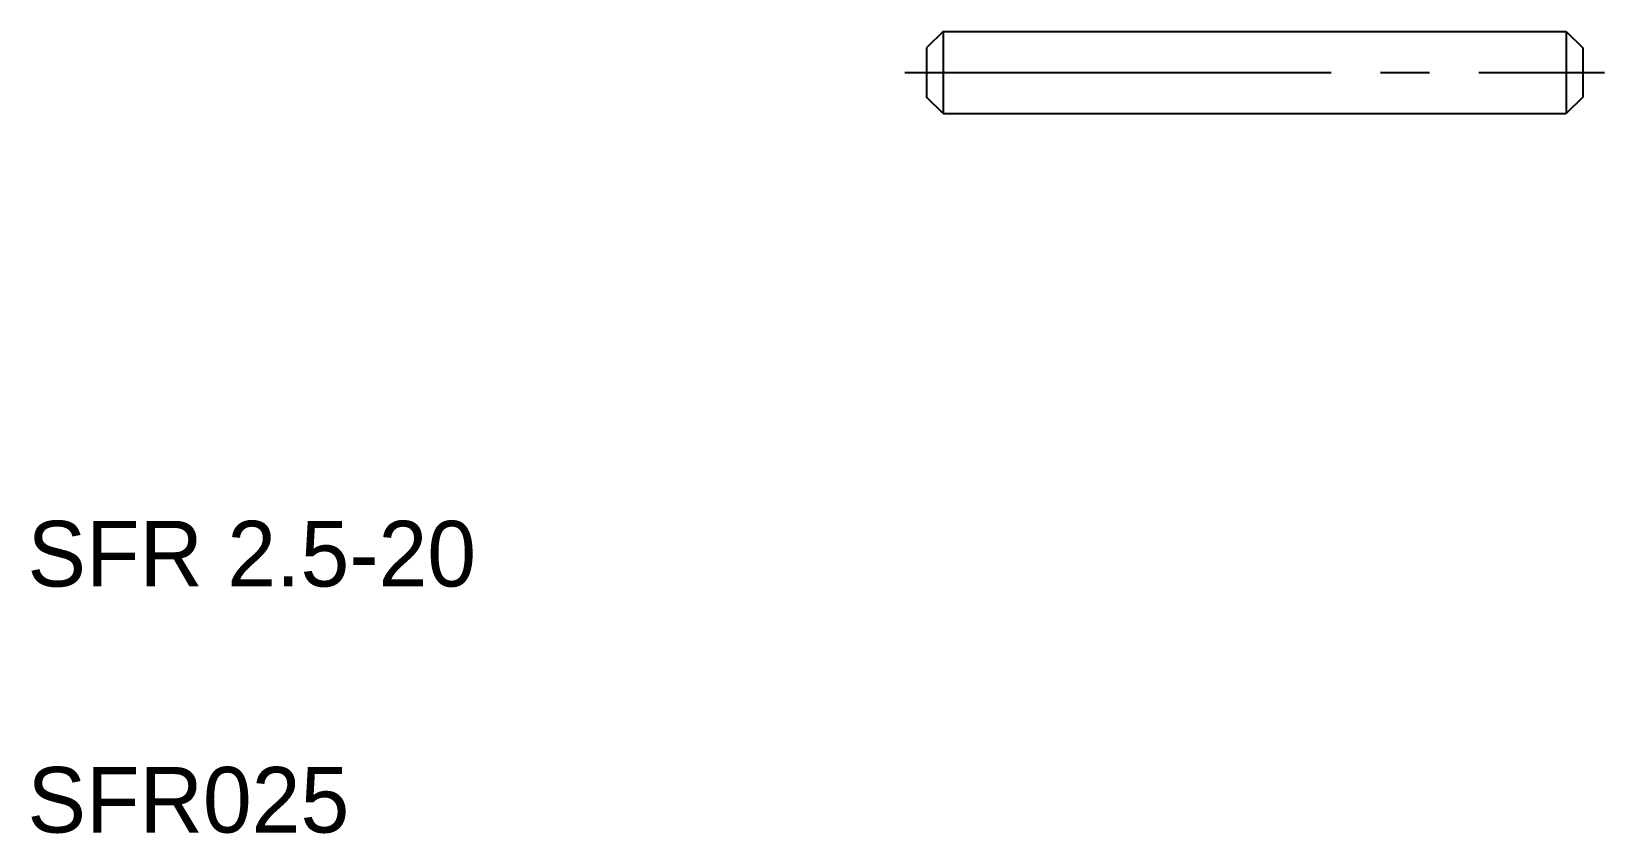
# Model space of a CAD drawing. Extents: x 37.5 to 85.5, y 28.3 to 52.7.
import ezdxf

# ---------------------------------------------------------------- set-up
doc = ezdxf.new("R2010")
doc.units = 0
doc.linetypes.add('CENTER', pattern=[17.5, 13, -1.5, 1.5, -1.5])
doc.layers.get('0').update_dxf_attribs({"linetype": 'CONTINUOUS'})
doc.layers.add('CENTER', color=1, linetype='CENTER')
doc.styles.get("Standard").update_dxf_attribs({"font": 'txt', "height": 1.6})

msp = doc.modelspace()

# ---------------------------------------------------------------- linework, layer by layer
at = {"color": 7, "linetype": 'CONTINUOUS'}
for p, q in [((65.329, 52.719), (64.829, 52.219)), ((65.329, 52.719), (84.329, 52.719)), ((65.329, 52.719), (65.329, 50.219)), ((84.329, 52.719), (84.829, 52.219)), ((84.329, 52.719), (84.329, 50.219)), ((64.829, 52.219), (64.829, 50.719)), ((84.829, 52.219), (84.829, 50.719)), ((65.329, 50.219), (64.829, 50.719)), ((84.829, 50.719), (84.329, 50.219)), ((65.329, 50.219), (84.329, 50.219))]:
    msp.add_line(p, q, dxfattribs=at)
at = {"layer": 'CENTER', "color": 1, "linetype": 'CENTER'}
msp.add_line((64.162, 51.469), (85.495, 51.469), dxfattribs=at)

# ---------------------------------------------------------------- texts
at = {"color": 7, "linetype": 'CONTINUOUS'}
for s, p in [('SFR 2.5-20', (37.419, 35.805)), ('SFR025', (37.419, 28.305))]:
    msp.add_text(s, height=2, dxfattribs=at).set_placement(p)

doc.saveas('drawing.dxf')
